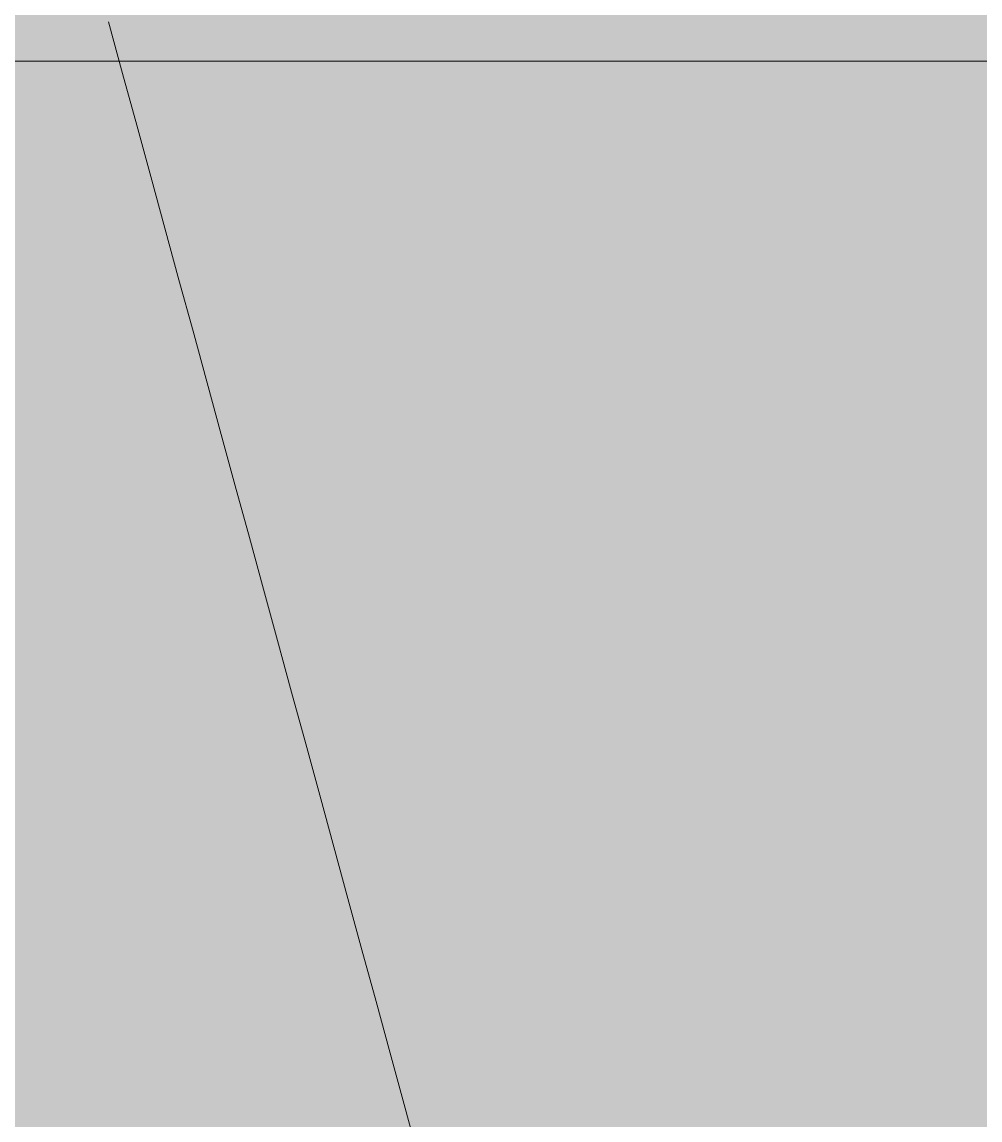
# Model space of a CAD drawing. Header units: millimetres. Extents: x 855 to 55508, y -2517 to 10900.
# Drawn here: x 27815.37 to 27818.651, y 76.373 to 80.134 of the extents above; entities that cross this region are included whole.
import ezdxf

# ---------------------------------------------------------------- set-up
doc = ezdxf.new("R2010")
doc.units = ezdxf.units.MM
for name, color, linetype, lineweight, true_color in [('I-FURN-10', 7, 'Continuous', 9, 0x7f736c), ('I-FURN-11', 7, 'Continuous', 9, 0x8f8a8a), ('I-FURN-12', 7, 'Continuous', 9, 0xa5abb6), ('I-FURN-2', 7, 'Continuous', 9, 0x929daf), ('I-FURN-6', 7, 'Continuous', 9, 0xc0c0c0)]:
    doc.layers.add(name, color=color, linetype=linetype, lineweight=lineweight, true_color=true_color)
doc.layers.add('I-FURN-4', color=7, linetype='Continuous', lineweight=9, true_color=0x5d4027, transparency=0.7)
doc.layers.add('I-FURN-5', color=7, linetype='Continuous', lineweight=9, true_color=0x677d9f, transparency=0.7)
doc.layers.add('I-WALL', color=7, linetype='Continuous', lineweight=9)

# ---------------------------------------------------------------- blocks, each defined once
blk = doc.blocks.new('Bed - Small Sizes - 1_118-25585773-Развертка 1_68-2')
at = {"layer": 'I-FURN-4'}
for points in [[(-9111.3189, 50), (-9096.3189, 50), (-9096.3189, 57.4277), (-9102.6916, 80), (-9126.3189, 80), (-9126.3189, 50), (-9113.0202, 50)], [(-9096.3189, 57.4277), (-9096.3189, 80), (-9102.6916, 80), (-9097.0875, 60.1501)]]:
    blk.add_hatch(color=256, dxfattribs=at).paths.add_polyline_path(points)
at = {"layer": 'I-FURN-5'}
blk.add_hatch(color=256, dxfattribs=at).paths.add_polyline_path([(-9024.8993, 80), (-8562.8121, 80), (-8397.6576, 330), (-8517.6265, 330), (-8517.6265, 257.9194), (-8537.6265, 257.9194), (-8537.6265, 330), (-8717.6265, 330), (-8717.6265, 257.9194), (-8737.6265, 257.9194), (-8737.6265, 330), (-8897.6265, 330), (-8897.6265, 257.9194), (-8917.6265, 257.9194), (-8917.6265, 330), (-9170.8793, 330), (-9155.9622, 279.1861), (-9109.2257, 103.144), (-9102.6916, 80), (-9031.1028, 80)])
at = {"layer": 'I-FURN-10'}
for p, q in [((-9156.3189, 80), (-9096.3189, 80)), ((-9096.3189, 80), (-9126.3189, 80))]:
    blk.add_line(p, q, dxfattribs=at)
at = {"layer": 'I-FURN-11'}
for p, q in [((-9126.3189, 80), (-9096.3189, 80)), ((-9096.3189, 80), (-9126.3189, 80))]:
    blk.add_line(p, q, dxfattribs=at)
at = {"layer": 'I-FURN-12'}
blk.add_line((-9126.3189, 80), (-9096.3189, 80), dxfattribs=at)
at = {"layer": 'I-FURN-6'}
blk.add_line((-7706.3189, 80), (-9176.3189, 80), dxfattribs=at)

msp = doc.modelspace()

# ---------------------------------------------------------------- linework, layer by layer
at = {"layer": 'I-WALL'}
msp.add_open_spline([(27821.8252, 57.5273), (27819.7778, 65.0637), (27817.725, 72.5993), (27815.6667, 80.1339)], degree=3, dxfattribs=at)

# ---------------------------------------------------------------- block references
at = {"layer": 'I-FURN-2'}
msp.add_blockref('Bed - Small Sizes - 1_118-25585773-Развертка 1_68-2', (36917.5236, 0), dxfattribs=at)

doc.saveas('drawing.dxf')
